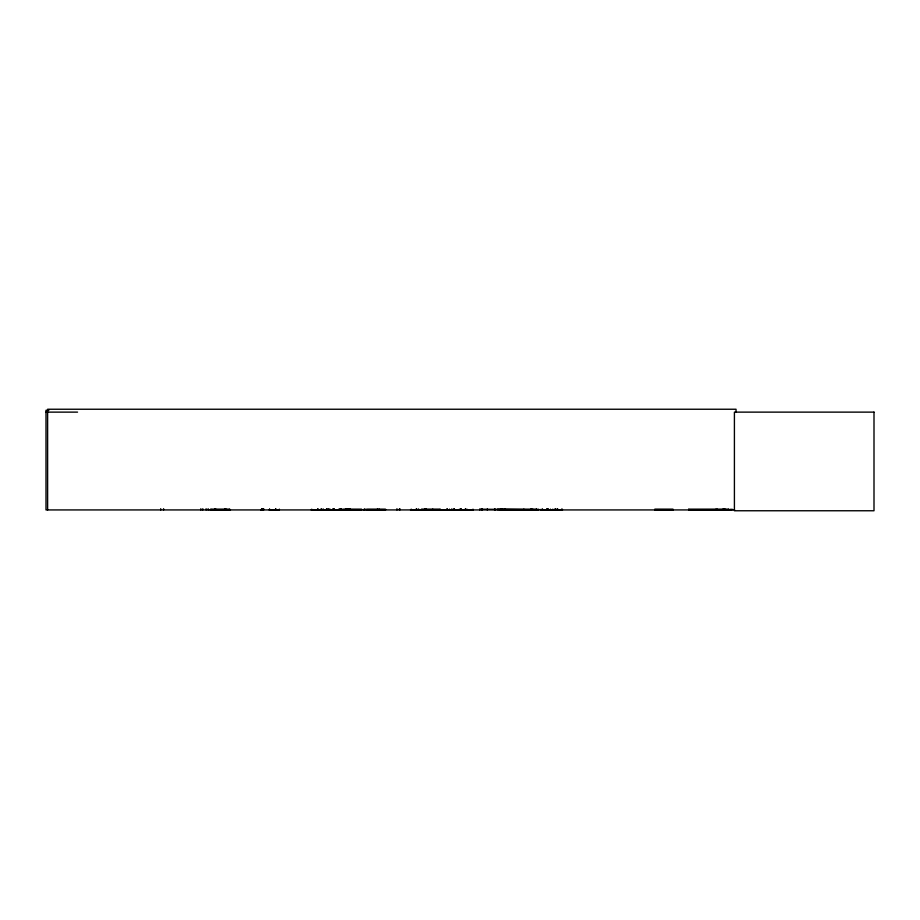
<?xml version="1.0" encoding="UTF-8"?>
<svg xmlns="http://www.w3.org/2000/svg" width="920" height="920" viewBox="0 0 920 920"><rect width="100%" height="100%" fill="white"/><g stroke="black" fill="none" stroke-linecap="round" stroke-linejoin="round"><path stroke-width="1.38" d="M417.967 509.806L418.059 509.116M432.756 509.898L432.756 509.116M487.393 509.726L487.393 509.116M688.712 509.277L688.723 509.91L688.723 509.277L728.893 509.277L728.893 509.898M688.712 509.576L728.893 509.542M540.73 509.933L562.534 509.898M269.065 509.829L279.185 509.829M311.19 509.933L361.732 509.875M320.85 509.829L320.85 509.116M410.515 509.933L473.271 509.933L472.983 509.185L472.949 509.933M210.024 509.933L230.471 509.829M260.762 509.852L261.337 509.806M347.001 509.806L347.024 509.185M363.446 509.898L364.136 509.806M532.37 509.898L532.611 509.277L533.83 509.875L532.657 509.576M535.946 509.898L536.199 509.277L537.418 509.875L537.073 509.277L497.294 509.289M537.073 509.277L536.233 509.576M466.969 509.829L467.003 509.185L467.049 509.933M451.754 509.829L451.812 509.185M541.109 509.829L541.178 509.185L541.236 509.933M269.479 509.829L269.56 509.185M311.661 509.829L311.742 509.185L311.822 509.933M321.275 509.829L321.344 509.185M542.409 509.829L542.501 509.185M210.599 509.829L210.703 509.185L210.795 509.933M48.875 410.274L46 410.274L46 509.933L734.597 509.933M46 412.125L77.556 412.125M211.013 509.289L229.436 509.289M343.298 509.289L361.721 509.289M367.16 509.289L385.584 509.289M421.337 509.289L439.76 509.289M654.706 509.289L673.118 509.289M210.979 509.553L229.471 509.53M343.263 509.53L361.755 509.553M367.126 509.53L385.618 509.553M421.303 509.53L439.794 509.53M497.26 509.553L537.107 509.576M654.672 509.53L673.164 509.553M367.137 509.875L385.606 509.875M479.918 509.185L538.66 509.829L538.66 509.116M654.683 509.875L673.141 509.875M688.7 509.875L732.032 509.829L732.032 509.116M379.063 509.933L379.166 509.116L379.362 509.829M340.998 509.806L340.779 509.116M225.411 509.829L225.595 508.909M224.894 509.829L224.802 509.185M561.993 509.726L562.028 509.116M556.473 509.829L556.381 509.185L556.289 509.933M323.23 509.829L323.15 509.185M329.935 509.829L329.866 509.185M461.15 509.806L461.15 508.909M328.336 509.829L328.348 508.909M328.037 509.806L327.899 508.909M459.436 509.806L459.379 509.116M728.778 509.277L728.789 509.91M502.193 509.898L502.193 509.116M736.034 412.125L736.034 409.239L47.621 409.239L47.621 509.933M730.802 509.116L730.802 509.933M724.891 508.909L724.891 509.933M724.373 508.909L724.373 509.933M723.66 508.909L723.66 509.933M723.143 508.909L723.143 509.933M717.232 509.116L717.232 509.933M716.001 509.116L716.001 509.933M561.89 509.116L561.89 509.933M557.669 508.909L557.669 509.933M557.474 508.909L557.474 509.933M555.404 508.909L555.404 509.933M555.001 508.909L555.001 509.933M552.828 509.116L552.828 509.933M550.424 509.116L550.424 509.933M548.262 508.909L548.205 509.933M547.86 508.909L547.86 509.933M547.02 508.909L547.02 509.933M546.825 508.909L546.825 509.933M542.593 509.116L542.593 509.933M531.518 508.909L531.518 509.933M531.001 508.909L531.001 509.933M523.859 509.116L523.859 509.933M495.041 508.909L495.052 509.933M494.523 508.909L494.546 509.933M487.301 509.116L487.301 509.933M482.275 508.909L482.275 509.933M482.011 508.909L482.011 509.933M479.826 509.116L479.826 509.933M465.738 508.909L465.738 509.933M465.267 508.909L465.267 509.933M461.069 509.116L461.069 509.933M460.678 508.909L460.678 509.933M454.457 508.909L454.457 509.933M454.054 508.909L454.054 509.933M453.479 509.116L453.479 509.933M451.881 509.116L451.881 509.933M449.477 509.116L449.477 509.933M447.304 508.909L447.304 509.933M446.901 508.909L446.901 509.933M440.289 509.116L440.289 509.933M426.443 509.116L426.443 509.933M426.351 509.116L426.351 509.933M425.626 508.909L425.707 509.933M425.12 508.909L425.19 509.933M424.752 508.909L424.752 509.933M418.703 509.116L418.703 509.933M416.507 508.909L416.507 509.933M416.254 508.909L416.254 509.933M411.217 509.116L411.217 509.933M399.832 508.702L399.832 509.933M399.452 508.702L399.452 509.933M396.957 508.702L396.957 509.933M377.464 508.909L377.476 509.933M365.964 508.909L365.964 509.933M364.366 509.116L364.366 509.933M364.274 509.116L364.274 509.933M350.129 508.702L350.129 509.933M349.082 508.702L349.105 509.933M348.818 508.909L348.818 509.933M347.127 509.116L347.219 509.933M345.609 508.702L345.609 509.933M341.964 508.909L341.964 509.933M341.447 508.909L341.331 509.933M340.94 509.116L340.94 509.933M340.688 509.116L340.688 509.933M339.48 509.116L339.48 509.933M339.089 508.909L339.089 509.933M334.316 509.116L334.316 509.933M333.891 508.909L333.891 509.933M333.81 509.116L333.81 509.933M333.558 508.909L333.442 509.933L333.224 508.909M332.683 509.116L332.683 509.933M329.785 509.116L329.785 509.933M326.796 508.909L326.796 509.933M326.462 508.909L326.462 509.933M323.07 509.116L323.07 509.933M321.425 509.116L321.425 509.933M318.044 508.909L318.044 509.933M317.71 508.909L317.71 509.933M279.335 509.116L279.335 509.933M275.897 508.909L275.897 509.933M275.563 508.909L275.563 509.933M269.64 509.116L269.64 509.933M263.661 508.702L263.661 509.933M263.154 508.909L263.166 509.933M262.223 508.702L262.223 509.933M261.567 509.116L261.567 509.933M261.464 509.116L261.464 509.933M229.758 509.116L229.758 509.933M225.779 508.909L225.779 509.933M224.698 509.116L224.698 509.933M215.855 509.116L215.855 509.933M214.958 508.909L214.958 509.933M214.785 508.909L214.785 509.933M208.15 508.702L208.15 509.933M206.114 508.702L206.114 509.933M202.802 508.702L202.802 509.933M200.847 508.702L200.847 509.933M163.587 508.702L163.587 509.933M160.701 508.702L160.701 509.933M500.756 509.277L500.468 509.921L501.63 509.277L501.975 509.875L500.756 509.277M504.344 509.277L504.62 509.933L504.344 509.277M505.206 509.277L505.494 509.933L505.206 509.277M874 412.125L734.413 412.125L734.413 510.761L874 510.761L874 412.125M347.645 509.933L347.645 508.702L347.565 509.933"/></g></svg>
